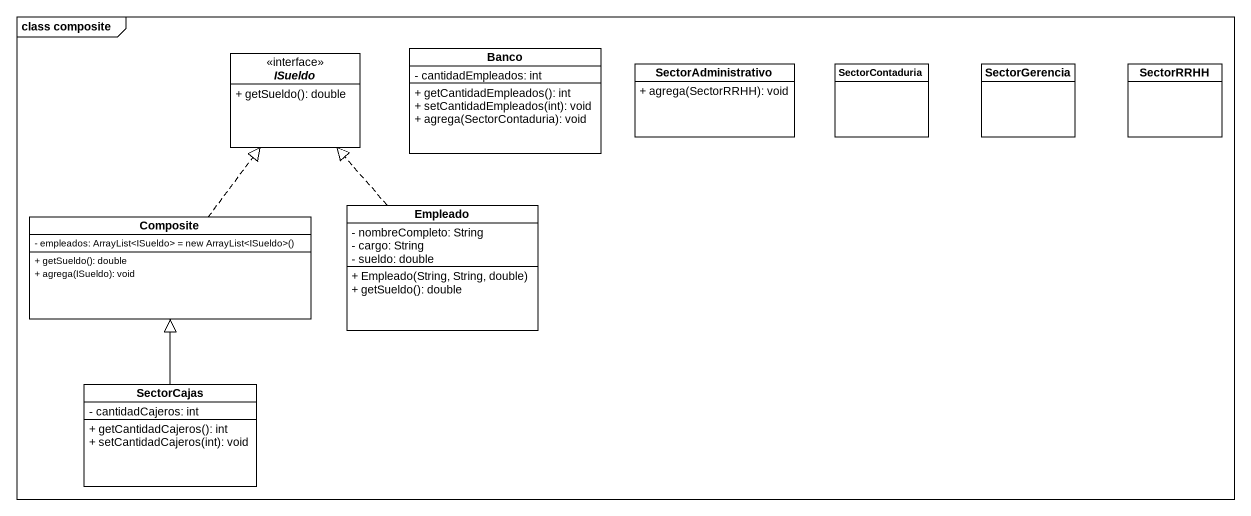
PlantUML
@startuml
mainframe class composite
hide circle
hide empty members
skinparam classAttributeIconSize 0
interface ISueldo <<interface>> {
  + getSueldo(): double
}
class Banco {
  - cantidadEmpleados: int
  + getCantidadEmpleados(): int
  + setCantidadEmpleados(int): void
  + agrega(SectorContaduria): void
}
class SectorAdministrativo {
  + agrega(SectorRRHH): void
}
class SectorContaduria
class SectorGerencia
class SectorRRHH
class Composite {
  {field} - empleados: ArrayList<ISueldo> = new ArrayList<ISueldo>()
  + getSueldo(): double
  + agrega(ISueldo): void
}
class Empleado {
  - nombreCompleto: String
  - cargo: String
  - sueldo: double
  + Empleado(String, String, double)
  + getSueldo(): double
}
class SectorCajas {
  - cantidadCajeros: int
  + getCantidadCajeros(): int
  + setCantidadCajeros(int): void
}
Composite .up.|> ISueldo
Empleado .up.|> ISueldo
SectorCajas -up-|> Composite
@enduml
